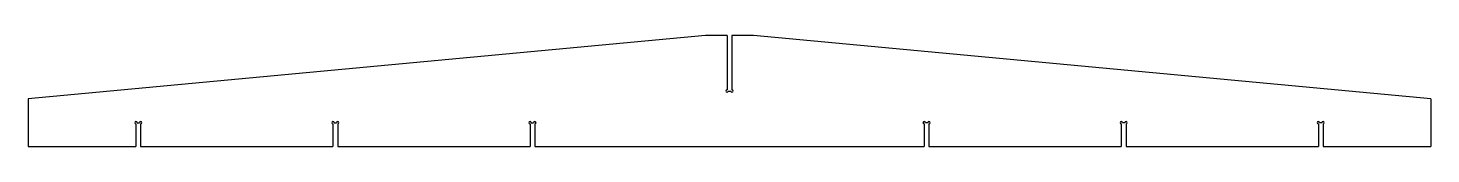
# Model space of a CAD drawing. Header units: millimetres. Extents: x -881 to 881, y 0 to 140.
import ezdxf

# ---------------------------------------------------------------- set-up
doc = ezdxf.new("R2010")
doc.units = ezdxf.units.MM

msp = doc.modelspace()

# ---------------------------------------------------------------- linework, layer by layer
at = {"color": 7, "linetype": 'Continuous', "lineweight": 25}
for p, q in [((-30, 140), (-880.9, 60)), ((-3, 140), (-30, 140)), ((-3, 140), (-3, 71.5)), ((30, 140), (3, 140)), ((3, 140), (3, 71.5)), ((880.9, 60), (30, 140)), ((-880.9, 60), (-880.9, 0)), ((-1.5, 70), (1.5, 70)), ((880.9, 60), (880.9, 0)), ((-745.5, 28.5), (-745.5, 0)), ((-744, 30), (-741, 30)), ((-739.5, 28.5), (-739.5, 0)), ((-498, 28.5), (-498, 0)), ((-496.5, 30), (-493.5, 30)), ((-492, 28.5), (-492, 0)), ((-250.5, 28.5), (-250.5, 0)), ((-249, 30), (-246, 30)), ((-244.5, 28.5), (-244.5, 0)), ((244.5, 28.5), (244.5, 0)), ((249, 30), (246, 30)), ((250.5, 28.5), (250.5, 0)), ((492, 28.5), (492, 0)), ((496.5, 30), (493.5, 30)), ((498, 28.5), (498, 0)), ((739.5, 28.5), (739.5, 0)), ((744, 30), (741, 30)), ((745.5, 28.5), (745.5, 0)), ((-880.9, 0), (-745.5, 0)), ((-739.5, 0), (-498, 0)), ((-492, 0), (-250.5, 0)), ((-244.5, 0), (244.5, 0)), ((250.5, 0), (492, 0)), ((498, 0), (739.5, 0)), ((745.5, 0), (880.9, 0))]:
    msp.add_line(p, q, dxfattribs=at)
for centre, start, end in [((-3, 70), 90, 0), ((3, 70), 180, 90), ((-745.5, 30), 0, 270), ((-739.5, 30), 270, 180), ((-498, 30), 0, 270), ((-492, 30), 270, 180), ((-250.5, 30), 0, 270), ((-244.5, 30), 270, 180), ((244.5, 30), 0, 270), ((250.5, 30), 270, 180), ((492, 30), 0, 270), ((498, 30), 270, 180), ((739.5, 30), 0, 270), ((745.5, 30), 270, 180)]:
    msp.add_arc(centre, 1.5, start, end, dxfattribs=at)

doc.saveas('drawing.dxf')
